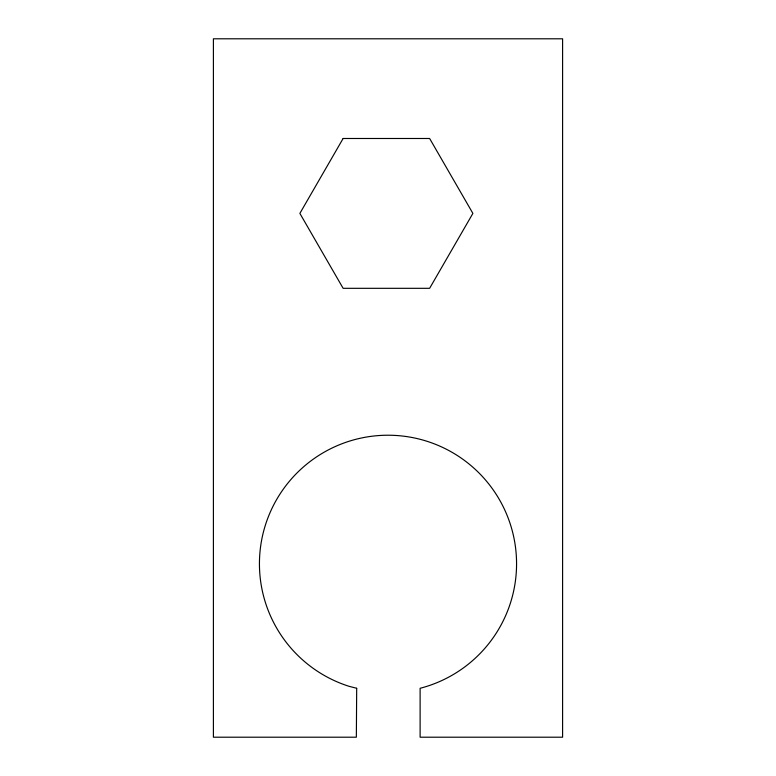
<?xml version="1.0" encoding="UTF-8"?>
<svg xmlns="http://www.w3.org/2000/svg" width="776" height="776" viewBox="0 0 776 776"><rect width="100%" height="100%" fill="white"/><g stroke="black" fill="none" stroke-linecap="round" stroke-linejoin="round"><path stroke-width="1.16" d="M356.688 688.283L356.349 737.2L213.4 737.2L213.4 38.8L562.6 38.8L562.6 737.2L420.117 737.2L420.117 688.283A128.573 128.573 0 0 0 494.894 492.353A128.573 128.573 0 0 0 285.267 486.484A128.573 128.573 0 0 0 348.967 686.285L356.688 688.283M343.128 138.487L299.875 213.4L343.128 288.313L429.632 288.313L472.885 213.4L429.632 138.487L343.128 138.487"/></g></svg>
